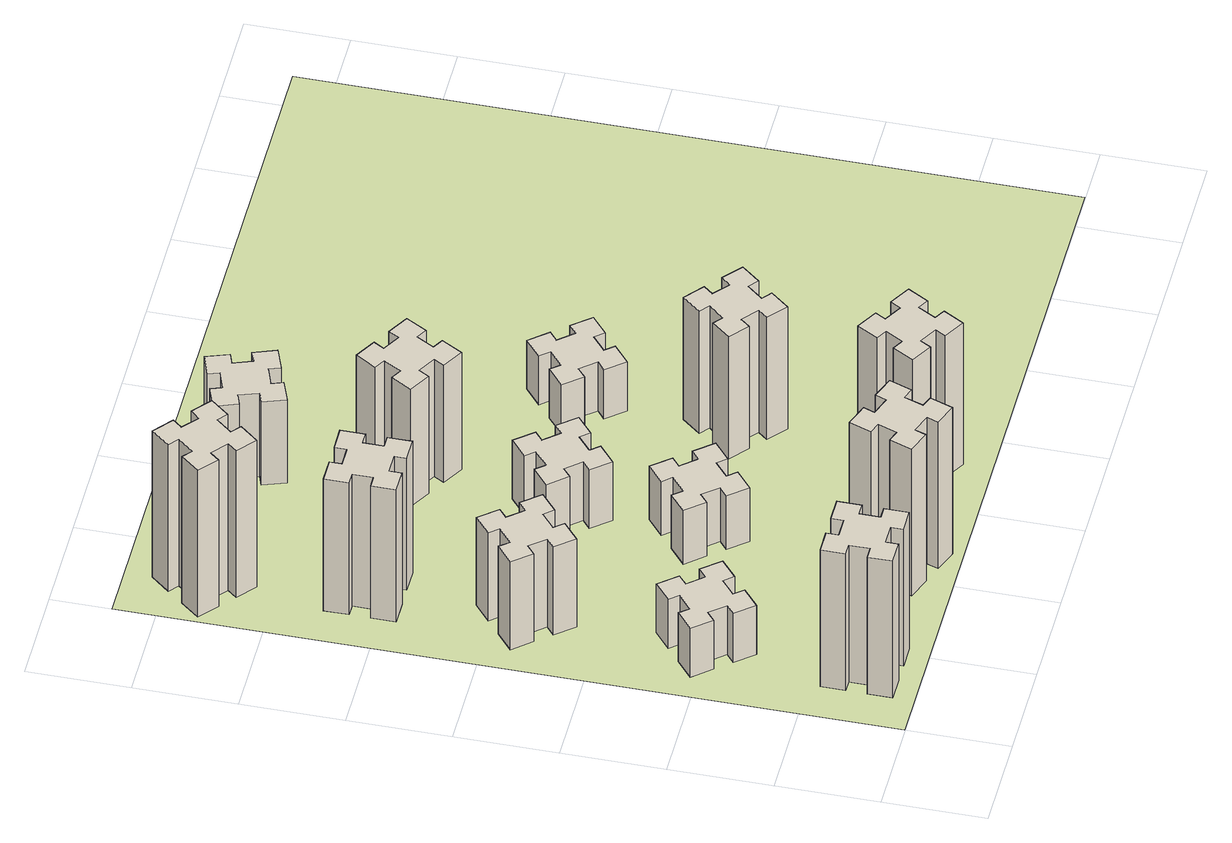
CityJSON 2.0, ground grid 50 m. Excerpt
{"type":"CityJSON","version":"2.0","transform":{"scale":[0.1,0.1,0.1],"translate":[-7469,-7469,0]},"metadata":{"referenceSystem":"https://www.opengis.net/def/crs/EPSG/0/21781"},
"CityObjects":{
"building1":{"type":"Building","attributes":{"class":"1000","function":"1000","usage":"1000","yearOfConstruction":2016,"roofType":"1000","measuredHeight":84,"storeysAboveGround":30,"storeysBelowGround":0},"geometry":[{"type":"Solid","lod":"1","boundaries":[[[[0,1,2,3,4,5,6,7,8,9,10,11,12,13,14,15,16,17,18,19]],[[17,16,20,21]],[[16,15,22,20]],[[15,14,23,22]],[[14,13,24,23]],[[13,12,25,24]],[[12,11,26,25]],[[11,10,27,26]],[[10,9,28,27]],[[9,8,29,28]],[[8,7,30,29]],[[7,6,31,30]],[[6,5,32,31]],[[5,4,33,32]],[[4,3,34,33]],[[3,2,35,34]],[[2,1,36,35]],[[1,0,37,36]],[[0,19,38,37]],[[19,18,39,38]],[[18,17,21,39]],[[24,25,26,27,28,29,30,31,32,33,34,35,36,37,38,39,21,20,22,23]]]]}]},
"building2":{"type":"Building","attributes":{"class":"1000","function":"1000","usage":"1000","yearOfConstruction":2016,"roofType":"1000","measuredHeight":30,"storeysAboveGround":30,"storeysBelowGround":0},"geometry":[{"type":"Solid","lod":"1","boundaries":[[[[40,41,42,43,44,45,46,47,48,49,50,51,52,53,54,55,56,57,58,59]],[[57,56,60,61]],[[56,55,62,60]],[[55,54,63,62]],[[54,53,64,63]],[[53,52,65,64]],[[52,51,66,65]],[[51,50,67,66]],[[50,49,68,67]],[[49,48,69,68]],[[48,47,70,69]],[[47,46,71,70]],[[46,45,72,71]],[[45,44,73,72]],[[44,43,74,73]],[[43,42,75,74]],[[42,41,76,75]],[[41,40,77,76]],[[40,59,78,77]],[[59,58,79,78]],[[58,57,61,79]],[[64,65,66,67,68,69,70,71,72,73,74,75,76,77,78,79,61,60,62,63]]]]}]},
"building3":{"type":"Building","attributes":{"class":"1000","function":"1000","usage":"1000","yearOfConstruction":2016,"roofType":"1000","measuredHeight":54,"storeysAboveGround":30,"storeysBelowGround":0},"geometry":[{"type":"Solid","lod":"1","boundaries":[[[[80,81,82,83,84,85,86,87,88,89,90,91,92,93,94,95,96,97,98,99]],[[97,96,100,101]],[[96,95,102,100]],[[95,94,103,102]],[[94,93,104,103]],[[93,92,105,104]],[[92,91,106,105]],[[91,90,107,106]],[[90,89,108,107]],[[89,88,109,108]],[[88,87,110,109]],[[87,86,111,110]],[[86,85,112,111]],[[85,84,113,112]],[[84,83,114,113]],[[83,82,115,114]],[[82,81,116,115]],[[81,80,117,116]],[[80,99,118,117]],[[99,98,119,118]],[[98,97,101,119]],[[104,105,106,107,108,109,110,111,112,113,114,115,116,117,118,119,101,100,102,103]]]]}]},
"building4":{"type":"Building","attributes":{"class":"1000","function":"1000","usage":"1000","yearOfConstruction":2016,"roofType":"1000","measuredHeight":81,"storeysAboveGround":30,"storeysBelowGround":0},"geometry":[{"type":"Solid","lod":"1","boundaries":[[[[120,121,122,123,124,125,126,127,128,129,130,131,132,133,134,135,136,137,138,139]],[[137,136,140,141]],[[136,135,142,140]],[[135,134,143,142]],[[134,133,144,143]],[[133,132,145,144]],[[132,131,146,145]],[[131,130,147,146]],[[130,129,148,147]],[[129,128,149,148]],[[128,127,150,149]],[[127,126,151,150]],[[126,125,152,151]],[[125,124,153,152]],[[124,123,154,153]],[[123,122,155,154]],[[122,121,156,155]],[[121,120,157,156]],[[120,139,158,157]],[[139,138,159,158]],[[138,137,141,159]],[[144,145,146,147,148,149,150,151,152,153,154,155,156,157,158,159,141,140,142,143]]]]}]},
"building5":{"type":"Building","attributes":{"class":"1000","function":"1000","usage":"1000","yearOfConstruction":2016,"roofType":"1000","measuredHeight":90,"storeysAboveGround":30,"storeysBelowGround":0},"geometry":[{"type":"Solid","lod":"1","boundaries":[[[[160,161,162,163,164,165,166,167,168,169,170,171,172,173,174,175,176,177,178,179]],[[177,176,180,181]],[[176,175,182,180]],[[175,174,183,182]],[[174,173,184,183]],[[173,172,185,184]],[[172,171,186,185]],[[171,170,187,186]],[[170,169,188,187]],[[169,168,189,188]],[[168,167,190,189]],[[167,166,191,190]],[[166,165,192,191]],[[165,164,193,192]],[[164,163,194,193]],[[163,162,195,194]],[[162,161,196,195]],[[161,160,197,196]],[[160,179,198,197]],[[179,178,199,198]],[[178,177,181,199]],[[184,185,186,187,188,189,190,191,192,193,194,195,196,197,198,199,181,180,182,183]]]]}]},
"building6":{"type":"Building","attributes":{"class":"1000","function":"1000","usage":"1000","yearOfConstruction":2016,"roofType":"1000","measuredHeight":90,"storeysAboveGround":30,"storeysBelowGround":0},"geometry":[{"type":"Solid","lod":"1","boundaries":[[[[200,201,202,203,204,205,206,207,208,209,210,211,212,213,214,215,216,217,218,219]],[[217,216,220,221]],[[216,215,222,220]],[[215,214,223,222]],[[214,213,224,223]],[[213,212,225,224]],[[212,211,226,225]],[[211,210,227,226]],[[210,209,228,227]],[[209,208,229,228]],[[208,207,230,229]],[[207,206,231,230]],[[206,205,232,231]],[[205,204,233,232]],[[204,203,234,233]],[[203,202,235,234]],[[202,201,236,235]],[[201,200,237,236]],[[200,219,238,237]],[[219,218,239,238]],[[218,217,221,239]],[[224,225,226,227,228,229,230,231,232,233,234,235,236,237,238,239,221,220,222,223]]]]}]},
"building7":{"type":"Building","attributes":{"class":"1000","function":"1000","usage":"1000","yearOfConstruction":2016,"roofType":"1000","measuredHeight":33,"storeysAboveGround":30,"storeysBelowGround":0},"geometry":[{"type":"Solid","lod":"1","boundaries":[[[[240,241,242,243,244,245,246,247,248,249,250,251,252,253,254,255,256,257,258,259]],[[257,256,260,261]],[[256,255,262,260]],[[255,254,263,262]],[[254,253,264,263]],[[253,252,265,264]],[[252,251,266,265]],[[251,250,267,266]],[[250,249,268,267]],[[249,248,269,268]],[[248,247,270,269]],[[247,246,271,270]],[[246,245,272,271]],[[245,244,273,272]],[[244,243,274,273]],[[243,242,275,274]],[[242,241,276,275]],[[241,240,277,276]],[[240,259,278,277]],[[259,258,279,278]],[[258,257,261,279]],[[264,265,266,267,268,269,270,271,272,273,274,275,276,277,278,279,261,260,262,263]]]]}]},
"building8":{"type":"Building","attributes":{"class":"1000","function":"1000","usage":"1000","yearOfConstruction":2016,"roofType":"1000","measuredHeight":36,"storeysAboveGround":30,"storeysBelowGround":0},"geometry":[{"type":"Solid","lod":"1","boundaries":[[[[280,281,282,283,284,285,286,287,288,289,290,291,292,293,294,295,296,297,298,299]],[[297,296,300,301]],[[296,295,302,300]],[[295,294,303,302]],[[294,293,304,303]],[[293,292,305,304]],[[292,291,306,305]],[[291,290,307,306]],[[290,289,308,307]],[[289,288,309,308]],[[288,287,310,309]],[[287,286,311,310]],[[286,285,312,311]],[[285,284,313,312]],[[284,283,314,313]],[[283,282,315,314]],[[282,281,316,315]],[[281,280,317,316]],[[280,299,318,317]],[[299,298,319,318]],[[298,297,301,319]],[[304,305,306,307,308,309,310,311,312,313,314,315,316,317,318,319,301,300,302,303]]]]}]},
"building9":{"type":"Building","attributes":{"class":"1000","function":"1000","usage":"1000","yearOfConstruction":2016,"roofType":"1000","measuredHeight":87,"storeysAboveGround":30,"storeysBelowGround":0},"geometry":[{"type":"Solid","lod":"1","boundaries":[[[[320,321,322,323,324,325,326,327,328,329,330,331,332,333,334,335,336,337,338,339]],[[337,336,340,341]],[[336,335,342,340]],[[335,334,343,342]],[[334,333,344,343]],[[333,332,345,344]],[[332,331,346,345]],[[331,330,347,346]],[[330,329,348,347]],[[329,328,349,348]],[[328,327,350,349]],[[327,326,351,350]],[[326,325,352,351]],[[325,324,353,352]],[[324,323,354,353]],[[323,322,355,354]],[[322,321,356,355]],[[321,320,357,356]],[[320,339,358,357]],[[339,338,359,358]],[[338,337,341,359]],[[344,345,346,347,348,349,350,351,352,353,354,355,356,357,358,359,341,340,342,343]]]]}]},
"building10":{"type":"Building","attributes":{"class":"1000","function":"1000","usage":"1000","yearOfConstruction":2016,"roofType":"1000","measuredHeight":72,"storeysAboveGround":30,"storeysBelowGround":0},"geometry":[{"type":"Solid","lod":"1","boundaries":[[[[360,361,362,363,364,365,366,367,368,369,370,371,372,373,374,375,376,377,378,379]],[[377,376,380,381]],[[376,375,382,380]],[[375,374,383,382]],[[374,373,384,383]],[[373,372,385,384]],[[372,371,386,385]],[[371,370,387,386]],[[370,369,388,387]],[[369,368,389,388]],[[368,367,390,389]],[[367,366,391,390]],[[366,365,392,391]],[[365,364,393,392]],[[364,363,394,393]],[[363,362,395,394]],[[362,361,396,395]],[[361,360,397,396]],[[360,379,398,397]],[[379,378,399,398]],[[378,377,381,399]],[[384,385,386,387,388,389,390,391,392,393,394,395,396,397,398,399,381,380,382,383]]]]}]},
"building11":{"type":"Building","attributes":{"class":"1000","function":"1000","usage":"1000","yearOfConstruction":2016,"roofType":"1000","measuredHeight":51,"storeysAboveGround":30,"storeysBelowGround":0},"geometry":[{"type":"Solid","lod":"1","boundaries":[[[[400,401,402,403,404,405,406,407,408,409,410,411,412,413,414,415,416,417,418,419]],[[417,416,420,421]],[[416,415,422,420]],[[415,414,423,422]],[[414,413,424,423]],[[413,412,425,424]],[[412,411,426,425]],[[411,410,427,426]],[[410,409,428,427]],[[409,408,429,428]],[[408,407,430,429]],[[407,406,431,430]],[[406,405,432,431]],[[405,404,433,432]],[[404,403,434,433]],[[403,402,435,434]],[[402,401,436,435]],[[401,400,437,436]],[[400,419,438,437]],[[419,418,439,438]],[[418,417,421,439]],[[424,425,426,427,428,429,430,431,432,433,434,435,436,437,438,439,421,420,422,423]]]]}]},
"building12":{"type":"Building","attributes":{"class":"1000","function":"1000","usage":"1000","yearOfConstruction":2016,"roofType":"1000","measuredHeight":75,"storeysAboveGround":30,"storeysBelowGround":0},"geometry":[{"type":"Solid","lod":"1","boundaries":[[[[440,441,442,443,444,445,446,447,448,449,450,451,452,453,454,455,456,457,458,459]],[[457,456,460,461]],[[456,455,462,460]],[[455,454,463,462]],[[454,453,464,463]],[[453,452,465,464]],[[452,451,466,465]],[[451,450,467,466]],[[450,449,468,467]],[[449,448,469,468]],[[448,447,470,469]],[[447,446,471,470]],[[446,445,472,471]],[[445,444,473,472]],[[444,443,474,473]],[[443,442,475,474]],[[442,441,476,475]],[[441,440,477,476]],[[440,459,478,477]],[[459,458,479,478]],[[458,457,461,479]],[[464,465,466,467,468,469,470,471,472,473,474,475,476,477,478,479,461,460,462,463]]]]}]},
"building13":{"type":"Building","attributes":{"class":"1000","function":"1000","usage":"1000","yearOfConstruction":2016,"roofType":"1000","measuredHeight":30,"storeysAboveGround":30,"storeysBelowGround":0},"geometry":[{"type":"Solid","lod":"1","boundaries":[[[[480,481,482,483,484,485,486,487,488,489,490,491,492,493,494,495,496,497,498,499]],[[497,496,500,501]],[[496,495,502,500]],[[495,494,503,502]],[[494,493,504,503]],[[493,492,505,504]],[[492,491,506,505]],[[491,490,507,506]],[[490,489,508,507]],[[489,488,509,508]],[[488,487,510,509]],[[487,486,511,510]],[[486,485,512,511]],[[485,484,513,512]],[[484,483,514,513]],[[483,482,515,514]],[[482,481,516,515]],[[481,480,517,516]],[[480,499,518,517]],[[499,498,519,518]],[[498,497,501,519]],[[504,505,506,507,508,509,510,511,512,513,514,515,516,517,518,519,501,500,502,503]]]]}]},
"landuse1":{"type":"LandUse","attributes":{"name":"plot1","function":"1010"},"geometry":[{"type":"MultiSurface","lod":"1","boundaries":[[[520,521,522,523]]]}]}
},
"vertices":[
[265,325,0],[265,225,0],[205,225,0],[205,105,0],[325,105,0],[325,165,0],[425,165,0],[425,105,0],[545,105,0],[545,225,0],[485,225,0],[485,325,0],[545,325,0],[545,445,0],[425,445,0],[425,385,0],[325,385,0],[325,445,0],[205,445,0],[205,325,0],[325,385,840],[325,445,840],[425,385,840],[425,445,840],[545,445,840],[545,325,840],[485,325,840],[485,225,840],[545,225,840],[545,105,840],[425,105,840],[425,165,840],[325,165,840],[325,105,840],[205,105,840],[205,225,840],[265,225,840],[265,325,840],[205,325,840],[205,445,840],
[492,1048,0],[427,1124,0],[473,1163,0],[396,1255,0],[304,1178,0],[343,1132,0],[266,1067,0],[228,1113,0],[136,1036,0],[213,944,0],[259,983,0],[323,906,0],[277,868,0],[354,776,0],[446,853,0],[408,899,0],[484,963,0],[523,917,0],[615,994,0],[538,1086,0],[484,963,300],[523,917,300],[408,899,300],[446,853,300],[354,776,300],[277,868,300],[323,906,300],[259,983,300],[213,944,300],[136,1036,300],[228,1113,300],[266,1067,300],[343,1132,300],[304,1178,300],[396,1255,300],[473,1163,300],[427,1124,300],[492,1048,300],[538,1086,300],[615,994,300],
[492,1888,0],[427,1964,0],[473,2003,0],[396,2095,0],[304,2018,0],[343,1972,0],[266,1907,0],[228,1953,0],[136,1876,0],[213,1784,0],[259,1823,0],[323,1746,0],[277,1708,0],[354,1616,0],[446,1693,0],[408,1739,0],[484,1803,0],[523,1757,0],[615,1834,0],[538,1926,0],[484,1803,540],[523,1757,540],[408,1739,540],[446,1693,540],[354,1616,540],[277,1708,540],[323,1746,540],[259,1823,540],[213,1784,540],[136,1876,540],[228,1953,540],[266,1907,540],[343,1972,540],[304,2018,540],[396,2095,540],[473,2003,540],[427,1964,540],[492,1888,540],[538,1926,540],[615,1834,540],
[485,2545,0],[485,2645,0],[545,2645,0],[545,2765,0],[425,2765,0],[425,2705,0],[325,2705,0],[325,2765,0],[205,2765,0],[205,2645,0],[265,2645,0],[265,2545,0],[205,2545,0],[205,2425,0],[325,2425,0],[325,2485,0],[425,2485,0],[425,2425,0],[545,2425,0],[545,2545,0],[425,2485,810],[425,2425,810],[325,2485,810],[325,2425,810],[205,2425,810],[205,2545,810],[265,2545,810],[265,2645,810],[205,2645,810],[205,2765,810],[325,2765,810],[325,2705,810],[425,2705,810],[425,2765,810],[545,2765,810],[545,2645,810],[485,2645,810],[485,2545,810],[545,2545,810],[545,2425,810],
[1029,360,0],[995,266,0],[939,287,0],[897,174,0],[1010,133,0],[1031,189,0],[1125,155,0],[1104,99,0],[1217,57,0],[1258,170,0],[1202,191,0],[1236,285,0],[1292,264,0],[1333,377,0],[1220,418,0],[1200,362,0],[1106,396,0],[1127,452,0],[1014,493,0],[973,380,0],[1106,396,900],[1127,452,900],[1200,362,900],[1220,418,900],[1333,377,900],[1292,264,900],[1236,285,900],[1202,191,900],[1258,170,900],[1217,57,900],[1104,99,900],[1125,155,900],[1031,189,900],[1010,133,900],[897,174,900],[939,287,900],[995,266,900],[1029,360,900],[973,380,900],[1014,493,900],
[384,3387,0],[308,3452,0],[346,3498,0],[254,3575,0],[177,3483,0],[223,3444,0],[159,3368,0],[113,3406,0],[36,3314,0],[128,3237,0],[166,3283,0],[243,3219,0],[204,3173,0],[296,3096,0],[373,3188,0],[327,3226,0],[392,3303,0],[438,3264,0],[515,3356,0],[423,3433,0],[392,3303,900],[438,3264,900],[327,3226,900],[373,3188,900],[296,3096,900],[204,3173,900],[243,3219,900],[166,3283,900],[128,3237,900],[36,3314,900],[113,3406,900],[159,3368,900],[223,3444,900],[177,3483,900],[254,3575,900],[346,3498,900],[308,3452,900],[384,3387,900],[423,3433,900],[515,3356,900],
[1083,1332,0],[1006,1267,0],[968,1313,0],[876,1236,0],[953,1144,0],[999,1183,0],[1063,1106,0],[1017,1068,0],[1094,976,0],[1186,1053,0],[1148,1099,0],[1224,1163,0],[1263,1117,0],[1355,1194,0],[1278,1286,0],[1232,1248,0],[1167,1324,0],[1213,1363,0],[1136,1455,0],[1044,1378,0],[1167,1324,330],[1213,1363,330],[1232,1248,330],[1278,1286,330],[1355,1194,330],[1263,1117,330],[1224,1163,330],[1148,1099,330],[1186,1053,330],[1094,976,330],[1017,1068,330],[1063,1106,330],[999,1183,330],[953,1144,330],[876,1236,330],[968,1313,330],[1006,1267,330],[1083,1332,330],[1044,1378,330],[1136,1455,330],
[1083,1972,0],[1006,1907,0],[968,1953,0],[876,1876,0],[953,1784,0],[999,1823,0],[1063,1746,0],[1017,1708,0],[1094,1616,0],[1186,1693,0],[1148,1739,0],[1224,1803,0],[1263,1757,0],[1355,1834,0],[1278,1926,0],[1232,1888,0],[1167,1964,0],[1213,2003,0],[1136,2095,0],[1044,2018,0],[1167,1964,360],[1213,2003,360],[1232,1888,360],[1278,1926,360],[1355,1834,360],[1263,1757,360],[1224,1803,360],[1148,1739,360],[1186,1693,360],[1094,1616,360],[1017,1708,360],[1063,1746,360],[999,1823,360],[953,1784,360],[876,1876,360],[968,1953,360],[1006,1907,360],[1083,1972,360],[1044,2018,360],[1136,2095,360],
[1657,305,0],[1744,255,0],[1714,203,0],[1818,143,0],[1878,247,0],[1826,277,0],[1876,364,0],[1928,334,0],[1988,438,0],[1884,498,0],[1854,446,0],[1767,496,0],[1797,548,0],[1693,608,0],[1633,504,0],[1685,474,0],[1635,387,0],[1583,417,0],[1523,313,0],[1627,253,0],[1635,387,870],[1583,417,870],[1685,474,870],[1633,504,870],[1693,608,870],[1797,548,870],[1767,496,870],[1854,446,870],[1884,498,870],[1988,438,870],[1928,334,870],[1876,364,870],[1826,277,870],[1878,247,870],[1818,143,870],[1714,203,870],[1744,255,870],[1657,305,870],[1627,253,870],[1523,313,870],
[1314,2666,0],[1227,2716,0],[1257,2768,0],[1153,2828,0],[1093,2724,0],[1145,2694,0],[1095,2607,0],[1043,2637,0],[983,2533,0],[1087,2473,0],[1117,2525,0],[1204,2475,0],[1174,2423,0],[1278,2363,0],[1338,2467,0],[1286,2497,0],[1336,2584,0],[1388,2554,0],[1448,2658,0],[1344,2718,0],[1336,2584,720],[1388,2554,720],[1286,2497,720],[1338,2467,720],[1278,2363,720],[1174,2423,720],[1204,2475,720],[1117,2525,720],[1087,2473,720],[983,2533,720],[1043,2637,720],[1095,2607,720],[1145,2694,720],[1093,2724,720],[1153,2828,720],[1257,2768,720],[1227,2716,720],[1314,2666,720],[1344,2718,720],[1448,2658,720],
[1125,3456,0],[1031,3422,0],[1010,3478,0],[897,3437,0],[939,3324,0],[995,3345,0],[1029,3251,0],[973,3230,0],[1014,3117,0],[1127,3159,0],[1106,3215,0],[1200,3249,0],[1220,3193,0],[1333,3234,0],[1292,3347,0],[1236,3326,0],[1202,3420,0],[1258,3440,0],[1217,3553,0],[1104,3512,0],[1202,3420,510],[1258,3440,510],[1236,3326,510],[1292,3347,510],[1333,3234,510],[1220,3193,510],[1200,3249,510],[1106,3215,510],[1127,3159,510],[1014,3117,510],[973,3230,510],[1029,3251,510],[995,3345,510],[939,3324,510],[897,3437,510],[1010,3478,510],[1031,3422,510],[1125,3456,510],[1104,3512,510],[1217,3553,510],
[1803,1324,0],[1739,1248,0],[1693,1286,0],[1616,1194,0],[1708,1117,0],[1746,1163,0],[1823,1099,0],[1784,1053,0],[1876,976,0],[1953,1068,0],[1907,1106,0],[1972,1183,0],[2018,1144,0],[2095,1236,0],[2003,1313,0],[1964,1267,0],[1888,1332,0],[1926,1378,0],[1834,1455,0],[1757,1363,0],[1888,1332,750],[1926,1378,750],[1964,1267,750],[2003,1313,750],[2095,1236,750],[2018,1144,750],[1972,1183,750],[1907,1106,750],[1953,1068,750],[1876,976,750],[1784,1053,750],[1823,1099,750],[1746,1163,750],[1708,1117,750],[1616,1194,750],[1693,1286,750],[1739,1248,750],[1803,1324,750],[1757,1363,750],[1834,1455,750],
[1972,1988,0],[1907,2064,0],[1953,2103,0],[1876,2195,0],[1784,2118,0],[1823,2072,0],[1746,2007,0],[1708,2053,0],[1616,1976,0],[1693,1884,0],[1739,1923,0],[1803,1846,0],[1757,1808,0],[1834,1716,0],[1926,1793,0],[1888,1839,0],[1964,1903,0],[2003,1857,0],[2095,1934,0],[2018,2026,0],[1964,1903,300],[2003,1857,300],[1888,1839,300],[1926,1793,300],[1834,1716,300],[1757,1808,300],[1803,1846,300],[1739,1923,300],[1693,1884,300],[1616,1976,300],[1708,2053,300],[1746,2007,300],[1823,2072,300],[1784,2118,300],[1876,2195,300],[1953,2103,300],[1907,2064,300],[1972,1988,300],[2018,2026,300],[2095,1934,300],
[5,3705,0],[3705,3705,0],[3705,5,0],[5,5,0]
]}
